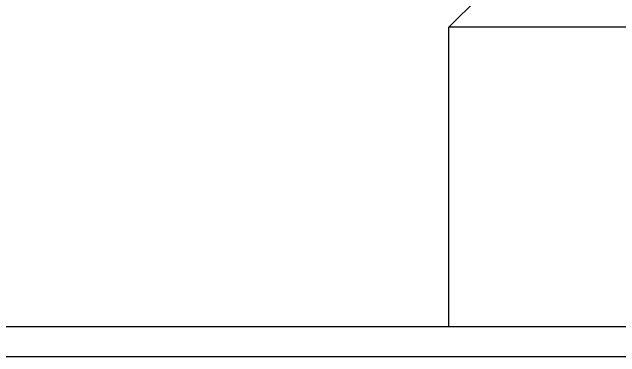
# Model space of a CAD drawing. Header units: metres. Extents: x -109 to 591, y -5 to 592.
# Drawn here: x 584.155 to 585.171, y 7.225 to 7.8 of the extents above; entities that cross this region are included whole.
import ezdxf

# ---------------------------------------------------------------- set-up
doc = ezdxf.new("R2010")
doc.units = ezdxf.units.M
doc.header["$LTSCALE"] = 0.03
doc.layers.add('Muro bajo', color=7, linetype='Continuous', lineweight=30)

msp = doc.modelspace()

# ---------------------------------------------------------------- linework, layer by layer
at = {"layer": 'Muro bajo'}
for p, q in [((584.9349, 7.8249), (584.8849, 7.7749)), ((584.8849, 7.2749), (584.8849, 7.7749)), ((585.2849, 7.7749), (584.8849, 7.7749)), ((588.2849, 7.2749), (581.8849, 7.2749)), ((588.2849, 7.2249), (581.8849, 7.2249))]:
    msp.add_line(p, q, dxfattribs=at)

doc.saveas('drawing.dxf')
